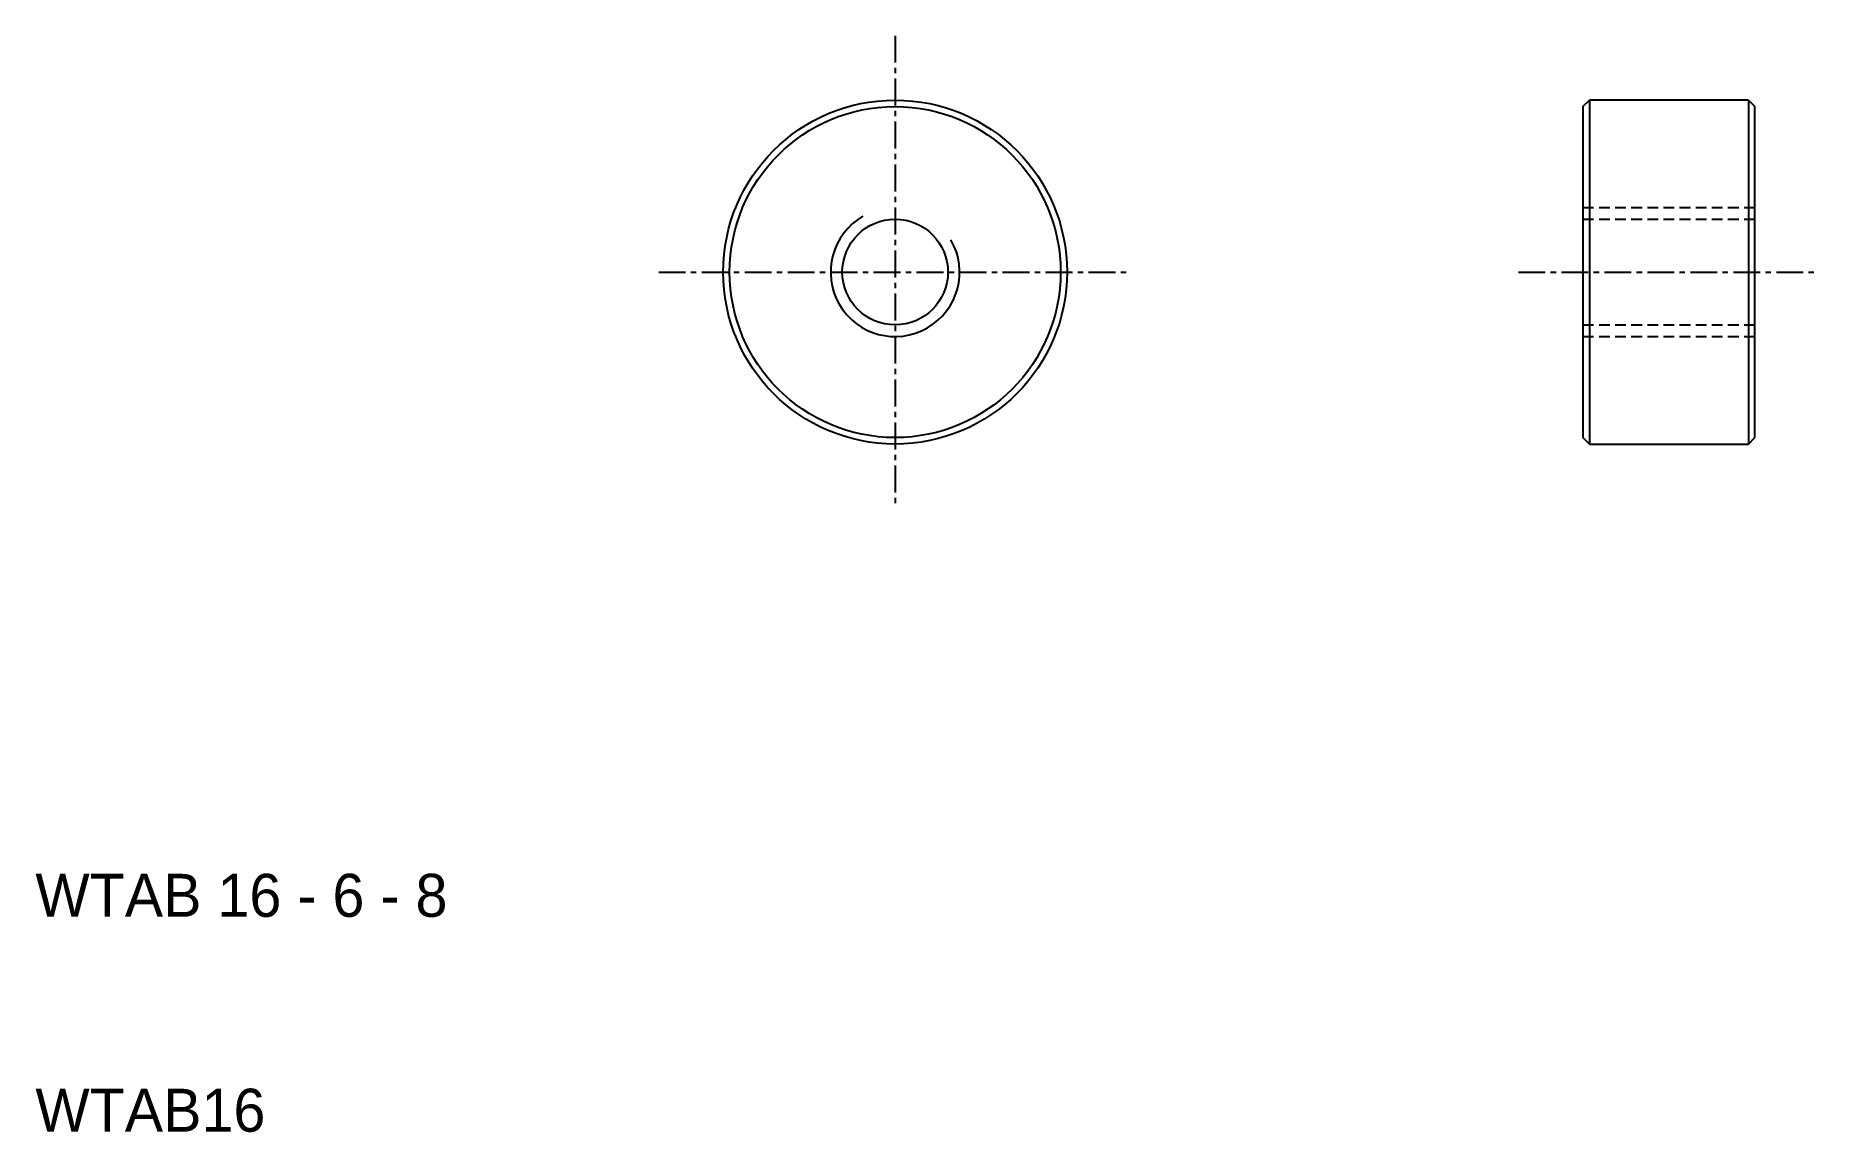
# Model space of a CAD drawing. Extents: x 10 to 93, y 10 to 61.
import ezdxf

# ---------------------------------------------------------------- set-up
doc = ezdxf.new("R2010")
doc.units = 0
doc.linetypes.add('CENTER', pattern=[2, 1.25, -0.25, 0.25, -0.25])
doc.linetypes.add('DASHED', pattern=[0.75, 0.5, -0.25])
doc.layers.get('0').update_dxf_attribs({"linetype": 'CONTINUOUS'})
doc.layers.add('CENTER', color=1, linetype='CENTER')

msp = doc.modelspace()

# ---------------------------------------------------------------- linework, layer by layer
at = {"color": 7, "linetype": 'CONTINUOUS'}
for p, q in [((82, 57.7), (82.3, 58)), ((82, 57.7), (82, 42.3)), ((82.3, 58), (82.3, 42)), ((89.7, 58), (82.3, 58)), ((89.7, 58), (89.7, 42)), ((89.7, 58), (90, 57.7)), ((90, 42.3), (90, 57.7)), ((82, 42.3), (82.3, 42)), ((82.3, 42), (89.7, 42)), ((89.7, 42), (90, 42.3))]:
    msp.add_line(p, q, dxfattribs=at)
at = {"color": 3, "linetype": 'DASHED'}
for p, q in [((82, 53), (90, 53)), ((82, 52.4585), (90, 52.4585)), ((82, 47.5415), (90, 47.5415)), ((82, 47), (90, 47))]:
    msp.add_line(p, q, dxfattribs=at)
at = {"color": 7, "linetype": 'CONTINUOUS'}
for radius in [8, 7.7]:
    msp.add_circle((50, 50), radius, dxfattribs=at)
msp.add_circle((50, 50), 2.4585)
at = {"color": 3, "linetype": 'CONTINUOUS'}
msp.add_arc((50, 50), 3, 120, 30, dxfattribs=at)
at = {"layer": 'CENTER', "color": 1, "linetype": 'CENTER'}
for p, q in [((50, 61), (50, 39)), ((39, 50), (61, 50)), ((79, 50), (93, 50))]:
    msp.add_line(p, q, dxfattribs=at)

# ---------------------------------------------------------------- texts
at = {"color": 7, "linetype": 'CONTINUOUS'}
for s, p in [('WTAB 16 - 6 - 8', (10, 20)), ('WTAB16', (10, 10))]:
    msp.add_text(s, height=2, dxfattribs=at).set_placement(p)

doc.saveas('drawing.dxf')
